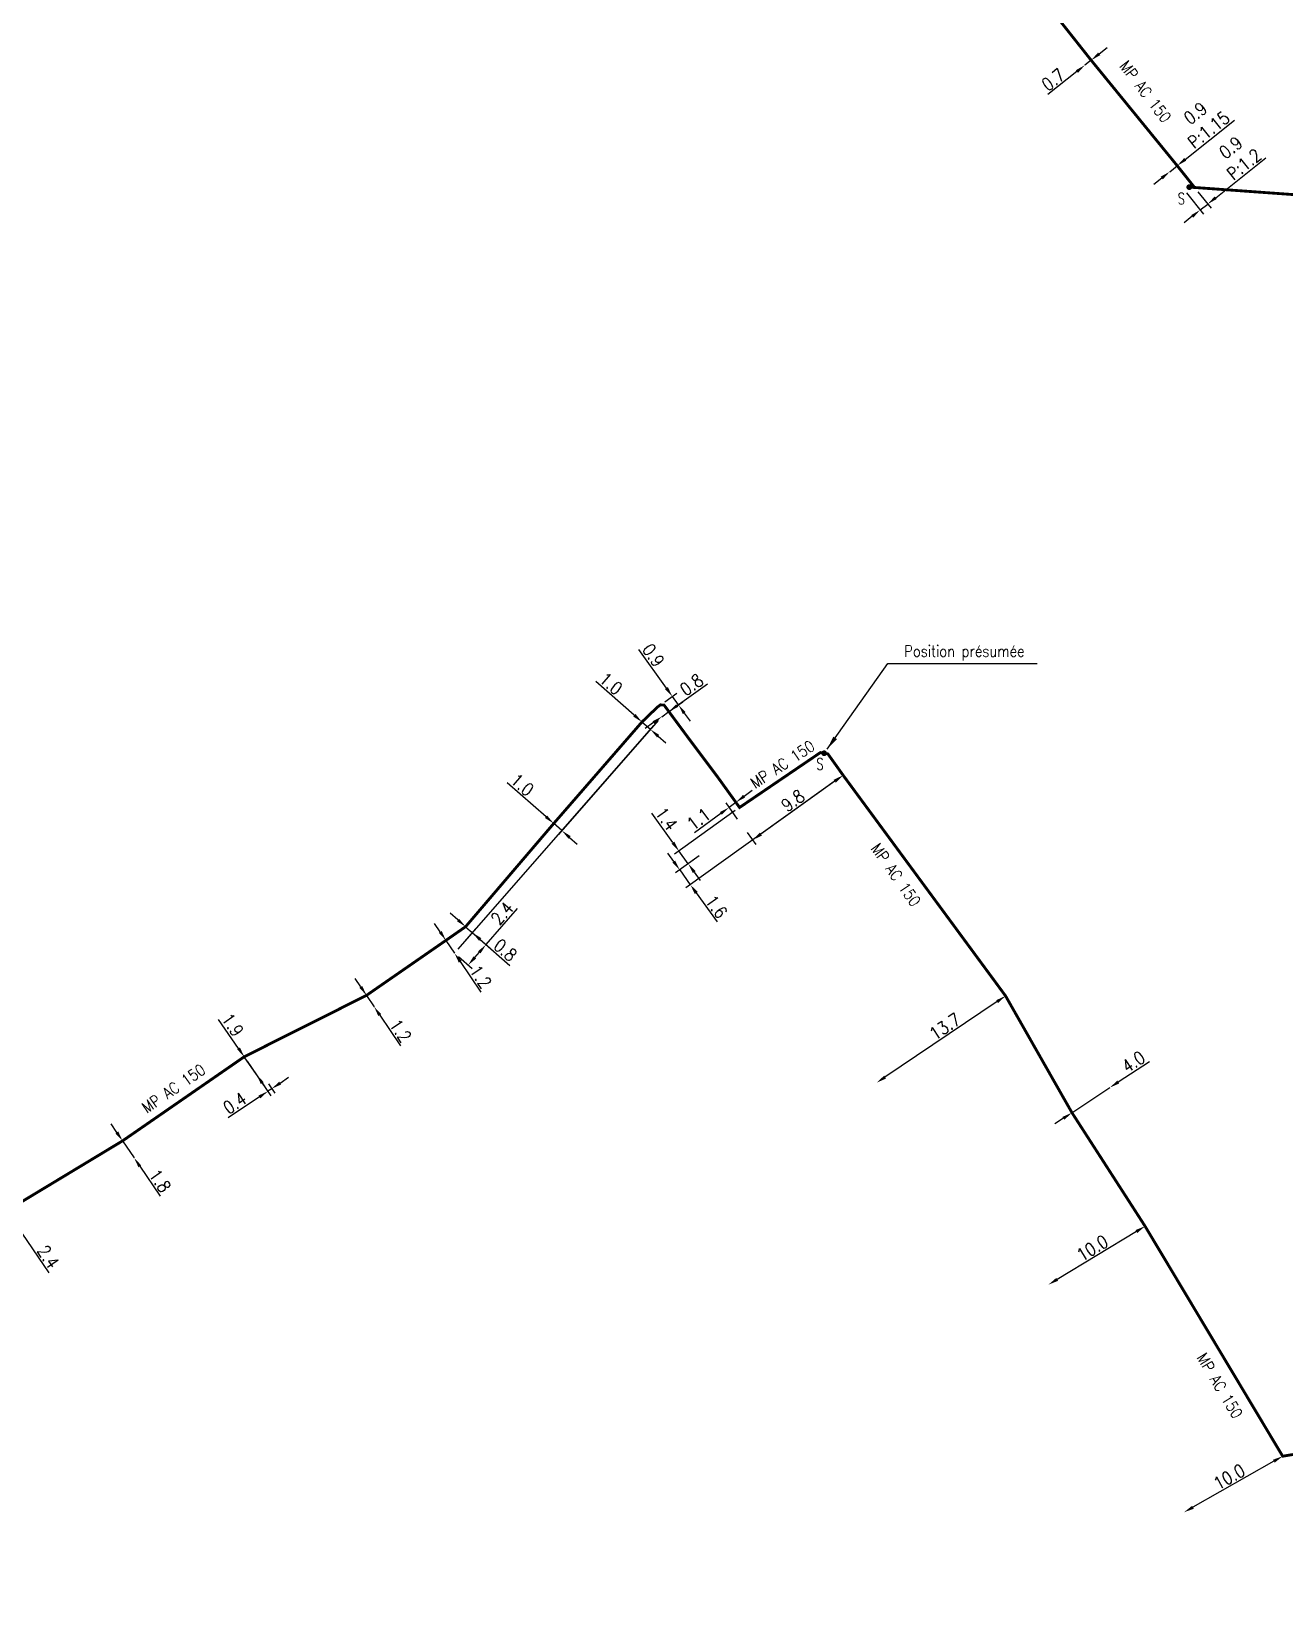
# Model space of a CAD drawing. Header units: millimetres. Extents: x 184000 to 185000, y 128000 to 129000.
# Drawn here: x 184242.6 to 184353, y 128620.6 to 128758.9 of the extents above; entities that cross this region are included whole.
import ezdxf
from ezdxf.enums import TextEntityAlignment as Align

# ---------------------------------------------------------------- set-up
doc = ezdxf.new("R2010")
doc.units = ezdxf.units.MM
doc.header["$PDMODE"] = 34
doc.layers.get('0').update_dxf_attribs({"linetype": 'CONTINUOUS'})
doc.layers.get('DEFPOINTS').update_dxf_attribs({"linetype": 'CONTINUOUS'})
doc.layers.add('G_120', color=4, linetype='CONTINUOUS')
doc.layers.add('G_300', color=7, linetype='CONTINUOUS')
doc.styles.add('G_ROMANS', font='ROMANS.SHX', dxfattribs={"width": 0.75})
doc.styles.get("Standard").update_dxf_attribs({"font": 'romans.shx', "width": 0.85})
doc.linetypes.add('G_typB_AP', pattern='A,5,-0.3,["o",Standard,S=1.5,R=0,X=0,Y=-0.5],-1.65', length=6.95)
doc.dimstyles.get("Standard").update_dxf_attribs({"dimtxt": 1.5, "dimasz": 1.2, "dimexe": 0.625, "dimexo": 0.625, "dimgap": 0.25, "dimtad": 1, "dimdec": 1, "dimzin": 0, "dimdsep": 46, "dimtxsty": 'Standard', "dimcen": -0.5, "dimadec": 0, "dimazin": 0, "dimtfac": 1, "dimtdec": 1, "dimtmove": 0, "dimatfit": 3, "dimfxl": 0, "dimtolj": 1, "dimtzin": 0, "dimarcsym": 0})

# ---------------------------------------------------------------- blocks, each defined once
blk = doc.blocks.new('*D440')
at = {"layer": 'DEFPOINTS', "color": 0, "linetype": 'Continuous', "transparency": 16777216}
for p in [(184352.84, 128633.42), (184344.15, 128628.48), (184344.15, 128628.48)]:
    blk.add_point(p, dxfattribs=at)
at = {"layer": 'G_120', "color": 0, "linetype": 'Continuous', "lineweight": -2, "transparency": 16777216}
blk.add_line((184352.06, 128632.98), (184344.93, 128628.92), dxfattribs=at)
at = {"layer": 'G_120', "color": 0, "linetype": 'Continuous', "transparency": 16777216}
for points in [[(184351.99, 128633.11), (184352.14, 128632.85), (184352.84, 128633.42)], [(184344.86, 128629.05), (184345.01, 128628.79), (184344.15, 128628.48)]]:
    blk.add_solid(points, dxfattribs=at)
at = {"layer": 'G_120', "color": 0, "linetype": 'Continuous', "transparency": 16777216, "insert": (184348.13, 128631.6), "char_height": 1.125, "attachment_point": 5, "rotation": 29.623}
blk.add_mtext('\\A1;10.0', dxfattribs=at)
blk = doc.blocks.new('G_300_11')
at = {"color": 0, "linetype": 'Continuous', "const_width": 0.248, "flags": 128}
blk.add_lwpolyline([(-0.13, 0, 1), (0.13, 0, 1)], format="xyb", close=True, dxfattribs=at)
at = {"linetype": 'Continuous', "style": 'G_ROMANS', "width": 0.75}
blk.add_attdef('S', text='', height=1, dxfattribs=at).set_placement((0, 1.35), align=Align.MIDDLE_CENTER)
at = {"color": 0, "linetype": 'Continuous', "width": 0.75, "flags": 3}
for tag, p in [('DEF_LEG', (0, -5)), ('DEF_COUP', (0, -7.5)), ('DEF_TYPE', (0, -10))]:
    blk.add_attdef(tag, text='', height=1.2, dxfattribs=at).set_placement(p, align=Align.MIDDLE)
blk = doc.blocks.new('*D45')
at = {"layer": 'DEFPOINTS', "color": 0, "linetype": 'Continuous', "transparency": 16777216}
for p in [(184342.89, 128746.58), (184342.89, 128746.58), (184343.55, 128747.11)]:
    blk.add_point(p, dxfattribs=at)
at = {"layer": 'G_120', "color": 0, "linetype": 'Continuous', "lineweight": -2, "transparency": 16777216}
for p, q in [((184344.26, 128747.67), (184348.6, 128751.13)), ((184342.19, 128746.02), (184341.48, 128745.46)), ((184342.89, 128746.58), (184343.55, 128747.11))]:
    blk.add_line(p, q, dxfattribs=at)
at = {"layer": 'G_120', "color": 0, "linetype": 'Continuous', "transparency": 16777216}
for points in [[(184344.17, 128747.79), (184344.35, 128747.55), (184343.55, 128747.11)], [(184342.09, 128746.14), (184342.28, 128745.9), (184342.89, 128746.58)]]:
    blk.add_solid(points, dxfattribs=at)
at = {"layer": 'G_120', "color": 0, "linetype": 'Continuous', "transparency": 16777216, "insert": (184345.73, 128751), "char_height": 1.125, "attachment_point": 5, "rotation": 38.53}
blk.add_mtext('\\A1;0.9\\PP:1.15', dxfattribs=at)
blk = doc.blocks.new('*D46')
at = {"layer": 'DEFPOINTS', "color": 0, "linetype": 'Continuous', "transparency": 16777216}
for p in [(184335.42, 128755.97), (184335.42, 128755.97), (184335.97, 128756.4)]:
    blk.add_point(p, dxfattribs=at)
at = {"layer": 'G_120', "color": 0, "linetype": 'Continuous', "lineweight": -2, "transparency": 16777216}
for p, q in [((184336.67, 128756.96), (184337.38, 128757.53)), ((184335.97, 128756.4), (184335.42, 128755.97)), ((184334.72, 128755.41), (184332.15, 128753.37))]:
    blk.add_line(p, q, dxfattribs=at)
at = {"layer": 'G_120', "color": 0, "linetype": 'Continuous', "transparency": 16777216}
for points in [[(184336.58, 128757.08), (184336.77, 128756.85), (184335.97, 128756.4)], [(184334.62, 128755.52), (184334.81, 128755.29), (184335.42, 128755.97)]]:
    blk.add_solid(points, dxfattribs=at)
at = {"layer": 'G_120', "color": 0, "linetype": 'Continuous', "transparency": 16777216, "insert": (184332.62, 128754.69), "char_height": 1.125, "attachment_point": 5, "rotation": 38.53}
blk.add_mtext('\\A1;0.7', dxfattribs=at)
blk = doc.blocks.new('*D47')
at = {"layer": 'DEFPOINTS', "color": 0, "linetype": 'Continuous', "transparency": 16777216}
for p in [(184344.08, 128745.08), (184345.08, 128745.19), (184345.57, 128743.21)]:
    blk.add_point(p, dxfattribs=at)
at = {"layer": 'G_120', "color": 0, "linetype": 'Continuous', "lineweight": -2, "transparency": 16777216}
for p, q in [((184346.94, 128744.29), (184351.36, 128747.81)), ((184344.37, 128744.72), (184345.86, 128742.84)), ((184345.37, 128744.82), (184346.53, 128743.37)), ((184345.57, 128743.21), (184346.24, 128743.73)), ((184344.87, 128742.65), (184344.16, 128742.08))]:
    blk.add_line(p, q, dxfattribs=at)
at = {"layer": 'G_120', "color": 0, "linetype": 'Continuous', "transparency": 16777216}
for points in [[(184346.85, 128744.41), (184347.04, 128744.18), (184346.24, 128743.73)], [(184344.78, 128742.76), (184344.96, 128742.53), (184345.57, 128743.21)]]:
    blk.add_solid(points, dxfattribs=at)
at = {"layer": 'G_120', "color": 0, "linetype": 'Continuous', "transparency": 16777216, "insert": (184348.85, 128747.97), "char_height": 1.125, "attachment_point": 5, "rotation": 38.4999}
blk.add_mtext('\\A1;0.9\\PP:1.2', dxfattribs=at)
blk = doc.blocks.new('*D50')
at = {"layer": 'DEFPOINTS', "color": 0, "linetype": 'Continuous', "transparency": 16777216}
for p in [(184298.78, 128699.03), (184298.15, 128698.57), (184298.15, 128698.57)]:
    blk.add_point(p, dxfattribs=at)
at = {"layer": 'G_120', "color": 0, "linetype": 'Continuous', "lineweight": -2, "transparency": 16777216}
for p, q in [((184299.51, 128699.55), (184302.18, 128701.46)), ((184298.15, 128698.57), (184298.78, 128699.03)), ((184297.41, 128698.05), (184296.68, 128697.53))]:
    blk.add_line(p, q, dxfattribs=at)
at = {"layer": 'G_120', "color": 0, "linetype": 'Continuous', "transparency": 16777216}
for points in [[(184299.42, 128699.67), (184299.6, 128699.43), (184298.78, 128699.03)], [(184297.33, 128698.17), (184297.5, 128697.93), (184298.15, 128698.57)]]:
    blk.add_solid(points, dxfattribs=at)
at = {"layer": 'G_120', "color": 0, "linetype": 'Continuous', "transparency": 16777216, "insert": (184300.77, 128701.38), "char_height": 1.125, "attachment_point": 5, "rotation": 35.6045}
blk.add_mtext('\\A1;0.8', dxfattribs=at)
blk = doc.blocks.new('*D51')
at = {"layer": 'DEFPOINTS', "color": 0, "linetype": 'Continuous', "transparency": 16777216}
for p in [(184328.43, 128673.97), (184317.07, 128666.32), (184317.07, 128666.32)]:
    blk.add_point(p, dxfattribs=at)
at = {"layer": 'G_120', "color": 0, "linetype": 'Continuous', "lineweight": -2, "transparency": 16777216}
blk.add_line((184327.68, 128673.47), (184317.81, 128666.82), dxfattribs=at)
at = {"layer": 'G_120', "color": 0, "linetype": 'Continuous', "transparency": 16777216}
for points in [[(184327.6, 128673.59), (184327.77, 128673.34), (184328.43, 128673.97)], [(184317.73, 128666.94), (184317.9, 128666.69), (184317.07, 128666.32)]]:
    blk.add_solid(points, dxfattribs=at)
at = {"layer": 'G_120', "color": 0, "linetype": 'Continuous', "transparency": 16777216, "insert": (184323.09, 128671.27), "char_height": 1.125, "attachment_point": 5, "rotation": 33.9569}
blk.add_mtext('\\A1;13.7', dxfattribs=at)
blk = doc.blocks.new('*D52')
at = {"layer": 'DEFPOINTS', "color": 0, "linetype": 'Continuous', "transparency": 16777216}
for p in [(184304.08, 128690.58), (184305, 128690.57), (184305.1, 128689.15)]:
    blk.add_point(p, dxfattribs=at)
at = {"layer": 'G_120', "color": 0, "linetype": 'Continuous', "lineweight": -2, "transparency": 16777216}
for p, q in [((184305.4, 128691.56), (184306.12, 128692.09)), ((184304.83, 128689.53), (184303.81, 128690.97)), ((184304.67, 128691.02), (184304.08, 128690.58)), ((184304.73, 128690.95), (184304.4, 128691.4)), ((184303.35, 128690.05), (184301.04, 128688.35))]:
    blk.add_line(p, q, dxfattribs=at)
at = {"layer": 'G_120', "color": 0, "linetype": 'Continuous', "transparency": 16777216}
for points in [[(184305.31, 128691.68), (184305.49, 128691.44), (184304.67, 128691.02)], [(184303.27, 128690.17), (184303.44, 128689.93), (184304.08, 128690.58)]]:
    blk.add_solid(points, dxfattribs=at)
at = {"layer": 'G_120', "color": 0, "linetype": 'Continuous', "transparency": 16777216, "insert": (184301.39, 128689.54), "char_height": 1.125, "attachment_point": 5, "rotation": 36.3755}
blk.add_mtext('\\A1;1.1', dxfattribs=at)
blk = doc.blocks.new('*D53')
at = {"layer": 'DEFPOINTS', "color": 0, "linetype": 'Continuous', "transparency": 16777216}
for p in [(184298.03, 128699.61), (184299.61, 128699.62), (184298.15, 128698.57)]:
    blk.add_point(p, dxfattribs=at)
at = {"layer": 'G_120', "color": 0, "linetype": 'Continuous', "lineweight": -2, "transparency": 16777216}
for p, q in [((184298.55, 128701.09), (184296.12, 128704.49)), ((184298.41, 128699.88), (184299.46, 128700.63)), ((184298.53, 128698.85), (184299.99, 128699.89)), ((184299.61, 128699.62), (184299.08, 128700.36)), ((184300.13, 128698.89), (184300.66, 128698.16))]:
    blk.add_line(p, q, dxfattribs=at)
at = {"layer": 'G_120', "color": 0, "linetype": 'Continuous', "transparency": 16777216}
for points in [[(184298.68, 128701.18), (184298.43, 128701), (184299.08, 128700.36)], [(184300.25, 128698.98), (184300.01, 128698.8), (184299.61, 128699.62)]]:
    blk.add_solid(points, dxfattribs=at)
at = {"layer": 'G_120', "color": 0, "linetype": 'Continuous', "transparency": 16777216, "insert": (184297.41, 128703.98), "char_height": 1.125, "attachment_point": 5, "rotation": 305.6228}
blk.add_mtext('\\A1;0.9', dxfattribs=at)
blk = doc.blocks.new('*D57')
at = {"layer": 'DEFPOINTS', "color": 0, "linetype": 'Continuous', "transparency": 16777216}
for p in [(184250.65, 128661.2), (184251.66, 128659.71), (184251.66, 128659.71)]:
    blk.add_point(p, dxfattribs=at)
at = {"layer": 'G_120', "color": 0, "linetype": 'Continuous', "lineweight": -2, "transparency": 16777216}
for p, q in [((184250.15, 128661.94), (184249.64, 128662.69)), ((184250.65, 128661.2), (184251.66, 128659.71)), ((184252.17, 128658.97), (184253.96, 128656.33))]:
    blk.add_line(p, q, dxfattribs=at)
at = {"layer": 'G_120', "color": 0, "linetype": 'Continuous', "transparency": 16777216}
for points in [[(184250.27, 128662.03), (184250.02, 128661.86), (184250.65, 128661.2)], [(184252.29, 128659.05), (184252.05, 128658.88), (184251.66, 128659.71)]]:
    blk.add_solid(points, dxfattribs=at)
at = {"layer": 'G_120', "color": 0, "linetype": 'Continuous', "transparency": 16777216, "insert": (184253.95, 128657.68), "char_height": 1.125, "attachment_point": 5, "rotation": 304.2176}
blk.add_mtext('\\A1;1.8', dxfattribs=at)
blk = doc.blocks.new('*D58')
at = {"layer": 'DEFPOINTS', "color": 0, "linetype": 'Continuous', "transparency": 16777216}
for p in [(184261.37, 128668.61), (184263.23, 128666.6), (184263.79, 128665.79)]:
    blk.add_point(p, dxfattribs=at)
at = {"layer": 'G_120', "color": 0, "linetype": 'Continuous', "lineweight": -2, "transparency": 16777216}
for p, q in [((184261.64, 128668.22), (184263.72, 128665.18)), ((184263.79, 128665.79), (184263.45, 128665.57)), ((184263.5, 128666.21), (184264.05, 128665.41)), ((184264.53, 128666.29), (184265.28, 128666.8)), ((184262.71, 128665.07), (184259.95, 128663.22))]:
    blk.add_line(p, q, dxfattribs=at)
at = {"layer": 'G_120', "color": 0, "linetype": 'Continuous', "transparency": 16777216}
for points in [[(184264.45, 128666.42), (184264.62, 128666.17), (184263.79, 128665.79)], [(184262.62, 128665.19), (184262.79, 128664.94), (184263.45, 128665.57)]]:
    blk.add_solid(points, dxfattribs=at)
at = {"layer": 'G_120', "color": 0, "linetype": 'Continuous', "transparency": 16777216, "insert": (184260.53, 128664.52), "char_height": 1.125, "attachment_point": 5, "rotation": 33.8513}
blk.add_mtext('\\A1;0.4', dxfattribs=at)
blk = doc.blocks.new('*D59')
at = {"layer": 'DEFPOINTS', "color": 0, "linetype": 'Continuous', "transparency": 16777216}
for p in [(184261.37, 128668.61), (184262.45, 128667.04), (184262.45, 128667.04)]:
    blk.add_point(p, dxfattribs=at)
at = {"layer": 'G_120', "color": 0, "linetype": 'Continuous', "lineweight": -2, "transparency": 16777216}
for p, q in [((184260.86, 128669.35), (184259.11, 128671.9)), ((184262.45, 128667.04), (184261.37, 128668.61)), ((184262.96, 128666.3), (184263.46, 128665.56))]:
    blk.add_line(p, q, dxfattribs=at)
at = {"layer": 'G_120', "color": 0, "linetype": 'Continuous', "transparency": 16777216}
for points in [[(184260.99, 128669.43), (184260.74, 128669.26), (184261.37, 128668.61)], [(184263.08, 128666.38), (184262.83, 128666.21), (184262.45, 128667.04)]]:
    blk.add_solid(points, dxfattribs=at)
at = {"layer": 'G_120', "color": 0, "linetype": 'Continuous', "transparency": 16777216, "insert": (184260.35, 128671.42), "char_height": 1.125, "attachment_point": 5, "rotation": 304.4278}
blk.add_mtext('\\A1;1.9', dxfattribs=at)
blk = doc.blocks.new('*D60')
at = {"layer": 'DEFPOINTS', "color": 0, "linetype": 'Continuous', "transparency": 16777216}
for p in [(184272.14, 128674.02), (184272.81, 128673.02), (184272.81, 128673.02)]:
    blk.add_point(p, dxfattribs=at)
at = {"layer": 'G_120', "color": 0, "linetype": 'Continuous', "lineweight": -2, "transparency": 16777216}
for p, q in [((184271.64, 128674.77), (184271.13, 128675.51)), ((184272.14, 128674.02), (184272.81, 128673.02)), ((184273.31, 128672.27), (184275.13, 128669.56))]:
    blk.add_line(p, q, dxfattribs=at)
at = {"layer": 'G_120', "color": 0, "linetype": 'Continuous', "transparency": 16777216}
for points in [[(184271.76, 128674.85), (184271.51, 128674.68), (184272.14, 128674.02)], [(184273.43, 128672.36), (184273.18, 128672.19), (184272.81, 128673.02)]]:
    blk.add_solid(points, dxfattribs=at)
at = {"layer": 'G_120', "color": 0, "linetype": 'Continuous', "transparency": 16777216, "insert": (184275.13, 128670.91), "char_height": 1.125, "attachment_point": 5, "rotation": 303.8513}
blk.add_mtext('\\A1;1.2', dxfattribs=at)
blk = doc.blocks.new('*D61')
at = {"layer": 'DEFPOINTS', "color": 0, "linetype": 'Continuous', "transparency": 16777216}
for p in [(184279.13, 128678.86), (184279.89, 128677.73), (184279.89, 128677.73)]:
    blk.add_point(p, dxfattribs=at)
at = {"layer": 'G_120', "color": 0, "linetype": 'Continuous', "lineweight": -2, "transparency": 16777216}
for p, q in [((184278.63, 128679.61), (184278.13, 128680.36)), ((184279.13, 128678.86), (184279.89, 128677.73)), ((184280.39, 128676.99), (184282.2, 128674.31))]:
    blk.add_line(p, q, dxfattribs=at)
at = {"layer": 'G_120', "color": 0, "linetype": 'Continuous', "transparency": 16777216}
for points in [[(184278.76, 128679.69), (184278.51, 128679.53), (184279.13, 128678.86)], [(184280.52, 128677.07), (184280.27, 128676.9), (184279.89, 128677.73)]]:
    blk.add_solid(points, dxfattribs=at)
at = {"layer": 'G_120', "color": 0, "linetype": 'Continuous', "transparency": 16777216, "insert": (184282.19, 128675.66), "char_height": 1.125, "attachment_point": 5, "rotation": 303.9118}
blk.add_mtext('\\A1;1.2', dxfattribs=at)
blk = doc.blocks.new('*D62')
at = {"layer": 'DEFPOINTS', "color": 0, "linetype": 'Continuous', "transparency": 16777216}
for p in [(184280.87, 128680.07), (184279.89, 128677.74), (184281.09, 128676.69)]:
    blk.add_point(p, dxfattribs=at)
at = {"layer": 'G_120', "color": 0, "linetype": 'Continuous', "lineweight": -2, "transparency": 16777216}
for p, q in [((184282.67, 128678.49), (184285.45, 128681.67)), ((184281.22, 128679.76), (184283.02, 128678.18)), ((184280.24, 128677.43), (184281.44, 128676.38)), ((184281.68, 128677.36), (184282.08, 128677.81))]:
    blk.add_line(p, q, dxfattribs=at)
at = {"layer": 'G_120', "color": 0, "linetype": 'Continuous', "transparency": 16777216}
for points in [[(184281.97, 128677.91), (184282.19, 128677.72), (184282.67, 128678.49)], [(184281.57, 128677.46), (184281.8, 128677.26), (184281.09, 128676.69)]]:
    blk.add_solid(points, dxfattribs=at)
at = {"layer": 'G_120', "color": 0, "linetype": 'Continuous', "transparency": 16777216, "insert": (184284.09, 128681.25), "char_height": 1.125, "attachment_point": 5, "rotation": 48.7831}
blk.add_mtext('\\A1;2.4', dxfattribs=at)
blk = doc.blocks.new('*D63')
at = {"layer": 'DEFPOINTS', "color": 0, "linetype": 'Continuous', "transparency": 16777216}
for p in [(184280.87, 128680.07), (184281.47, 128679.54), (184279.89, 128677.74)]:
    blk.add_point(p, dxfattribs=at)
at = {"layer": 'G_120', "color": 0, "linetype": 'Continuous', "lineweight": -2, "transparency": 16777216}
for p, q in [((184280.19, 128680.66), (184279.52, 128681.25)), ((184280.2, 128678.09), (184281.78, 128679.89)), ((184280.87, 128680.07), (184281.47, 128679.54)), ((184282.15, 128678.95), (184284.77, 128676.65))]:
    blk.add_line(p, q, dxfattribs=at)
at = {"layer": 'G_120', "color": 0, "linetype": 'Continuous', "transparency": 16777216}
for points in [[(184280.29, 128680.77), (184280.1, 128680.55), (184280.87, 128680.07)], [(184282.25, 128679.06), (184282.05, 128678.83), (184281.47, 128679.54)]]:
    blk.add_solid(points, dxfattribs=at)
at = {"layer": 'G_120', "color": 0, "linetype": 'Continuous', "transparency": 16777216, "insert": (184284.37, 128678), "char_height": 1.125, "attachment_point": 5, "rotation": 318.7831}
blk.add_mtext('\\A1;0.8', dxfattribs=at)
blk = doc.blocks.new('*D64')
at = {"layer": 'DEFPOINTS', "color": 0, "linetype": 'Continuous', "transparency": 16777216}
for p in [(184298.15, 128698.57), (184288.63, 128689.16), (184289.35, 128688.53)]:
    blk.add_point(p, dxfattribs=at)
at = {"layer": 'G_120', "color": 0, "linetype": 'Continuous', "lineweight": -2, "transparency": 16777216}
for p, q in [((184297.84, 128698.22), (184289.04, 128688.18)), ((184287.96, 128689.75), (184284.53, 128692.75)), ((184289.35, 128688.53), (184288.63, 128689.16)), ((184290.02, 128687.94), (184290.7, 128687.34))]:
    blk.add_line(p, q, dxfattribs=at)
at = {"layer": 'G_120', "color": 0, "linetype": 'Continuous', "transparency": 16777216}
for points in [[(184288.05, 128689.86), (184287.86, 128689.64), (184288.63, 128689.16)], [(184290.12, 128688.05), (184289.93, 128687.82), (184289.35, 128688.53)]]:
    blk.add_solid(points, dxfattribs=at)
at = {"layer": 'G_120', "color": 0, "linetype": 'Continuous', "transparency": 16777216, "insert": (184285.86, 128692.58), "char_height": 1.125, "attachment_point": 5, "rotation": 318.7831}
blk.add_mtext('\\A1;1.0', dxfattribs=at)
blk = doc.blocks.new('*D65')
at = {"layer": 'DEFPOINTS', "color": 0, "linetype": 'Continuous', "transparency": 16777216}
for p in [(184296.4, 128698.1), (184297.16, 128697.44), (184279.89, 128677.74)]:
    blk.add_point(p, dxfattribs=at)
at = {"layer": 'G_120', "color": 0, "linetype": 'Continuous', "lineweight": -2, "transparency": 16777216}
for p, q in [((184295.73, 128698.7), (184292.33, 128701.67)), ((184280.2, 128678.09), (184297.46, 128697.8)), ((184297.16, 128697.44), (184296.4, 128698.1)), ((184297.83, 128696.85), (184298.51, 128696.26))]:
    blk.add_line(p, q, dxfattribs=at)
at = {"layer": 'G_120', "color": 0, "linetype": 'Continuous', "transparency": 16777216}
for points in [[(184295.83, 128698.81), (184295.63, 128698.58), (184296.4, 128698.1)], [(184297.93, 128696.96), (184297.73, 128696.74), (184297.16, 128697.44)]]:
    blk.add_solid(points, dxfattribs=at)
at = {"layer": 'G_120', "color": 0, "linetype": 'Continuous', "transparency": 16777216, "insert": (184293.67, 128701.49), "char_height": 1.125, "attachment_point": 5, "rotation": 318.7831}
blk.add_mtext('\\A1;1.0', dxfattribs=at)
blk = doc.blocks.new('*D66')
at = {"layer": 'DEFPOINTS', "color": 0, "linetype": 'Continuous', "transparency": 16777216}
for p in [(184337.61, 128665.89), (184337.61, 128665.89), (184334.28, 128663.68)]:
    blk.add_point(p, dxfattribs=at)
at = {"layer": 'G_120', "color": 0, "linetype": 'Continuous', "lineweight": -2, "transparency": 16777216}
for p, q in [((184338.36, 128666.39), (184341.1, 128668.19)), ((184334.28, 128663.68), (184337.61, 128665.89)), ((184333.53, 128663.19), (184332.78, 128662.69))]:
    blk.add_line(p, q, dxfattribs=at)
at = {"layer": 'G_120', "color": 0, "linetype": 'Continuous', "transparency": 16777216}
for points in [[(184338.28, 128666.51), (184338.45, 128666.26), (184337.61, 128665.89)], [(184333.44, 128663.31), (184333.61, 128663.06), (184334.28, 128663.68)]]:
    blk.add_solid(points, dxfattribs=at)
at = {"layer": 'G_120', "color": 0, "linetype": 'Continuous', "transparency": 16777216, "insert": (184339.69, 128668.16), "char_height": 1.125, "attachment_point": 5, "rotation": 33.4788}
blk.add_mtext('\\A1;4.0', dxfattribs=at)
blk = doc.blocks.new('*D67')
at = {"layer": 'DEFPOINTS', "color": 0, "linetype": 'Continuous', "transparency": 16777216}
for p in [(184340.72, 128653.68), (184332.21, 128648.53), (184332.21, 128648.53)]:
    blk.add_point(p, dxfattribs=at)
at = {"layer": 'G_120', "color": 0, "linetype": 'Continuous', "lineweight": -2, "transparency": 16777216}
blk.add_line((184339.95, 128653.21), (184332.98, 128649), dxfattribs=at)
at = {"layer": 'G_120', "color": 0, "linetype": 'Continuous', "transparency": 16777216}
for points in [[(184339.88, 128653.34), (184340.03, 128653.08), (184340.72, 128653.68)], [(184332.9, 128649.13), (184333.06, 128648.87), (184332.21, 128648.53)]]:
    blk.add_solid(points, dxfattribs=at)
at = {"layer": 'G_120', "color": 0, "linetype": 'Continuous', "transparency": 16777216, "insert": (184336.08, 128651.75), "char_height": 1.125, "attachment_point": 5, "rotation": 31.1464}
blk.add_mtext('\\A1;10.0', dxfattribs=at)
blk = doc.blocks.new('*D73')
at = {"layer": 'DEFPOINTS', "color": 0, "linetype": 'Continuous', "transparency": 16777216}
for p in [(184240.45, 128655.04), (184241.79, 128653.06), (184241.79, 128653.06)]:
    blk.add_point(p, dxfattribs=at)
at = {"layer": 'G_120', "color": 0, "linetype": 'Continuous', "lineweight": -2, "transparency": 16777216}
for p, q in [((184240.95, 128654.3), (184241.29, 128653.8)), ((184241.79, 128653.06), (184244.16, 128649.56))]:
    blk.add_line(p, q, dxfattribs=at)
at = {"layer": 'G_120', "color": 0, "linetype": 'Continuous', "transparency": 16777216}
for points in [[(184241.08, 128654.38), (184240.83, 128654.21), (184240.45, 128655.04)], [(184241.41, 128653.89), (184241.16, 128653.72), (184241.79, 128653.06)]]:
    blk.add_solid(points, dxfattribs=at)
at = {"layer": 'G_120', "color": 0, "linetype": 'Continuous', "transparency": 16777216, "insert": (184244.1, 128650.98), "char_height": 1.125, "attachment_point": 5, "rotation": 304.0356}
blk.add_mtext('\\A1;2.4', dxfattribs=at)
blk = doc.blocks.new('*D74')
at = {"layer": 'DEFPOINTS', "color": 0, "linetype": 'Continuous', "transparency": 16777216}
for p in [(184305, 128690.57), (184301.82, 128686.57), (184300.47, 128685.61)]:
    blk.add_point(p, dxfattribs=at)
at = {"layer": 'G_120', "color": 0, "linetype": 'Continuous', "lineweight": -2, "transparency": 16777216}
for p, q in [((184299.13, 128687.48), (184297.28, 128690.07)), ((184304.62, 128690.3), (184299.28, 128686.47)), ((184300.47, 128685.61), (184299.66, 128686.74)), ((184301.44, 128686.3), (184300.09, 128685.33)), ((184301, 128684.87), (184301.52, 128684.14))]:
    blk.add_line(p, q, dxfattribs=at)
at = {"layer": 'G_120', "color": 0, "linetype": 'Continuous', "transparency": 16777216}
for points in [[(184299.26, 128687.56), (184299.01, 128687.39), (184299.66, 128686.74)], [(184301.12, 128684.96), (184300.88, 128684.79), (184300.47, 128685.61)]]:
    blk.add_solid(points, dxfattribs=at)
at = {"layer": 'G_120', "color": 0, "linetype": 'Continuous', "transparency": 16777216, "insert": (184298.55, 128689.57), "char_height": 1.125, "attachment_point": 5, "rotation": 305.6111}
blk.add_mtext('\\A1;1.4', dxfattribs=at)
blk = doc.blocks.new('*D75')
at = {"layer": 'DEFPOINTS', "color": 0, "linetype": 'Continuous', "transparency": 16777216}
for p in [(184314.12, 128693.41), (184301.82, 128686.57), (184299.73, 128685.07)]:
    blk.add_point(p, dxfattribs=at)
at = {"layer": 'G_120', "color": 0, "linetype": 'Continuous', "lineweight": -2, "transparency": 16777216}
for p, q in [((184313.73, 128693.14), (184300.28, 128683.5)), ((184299.21, 128685.81), (184298.68, 128686.54)), ((184301.44, 128686.3), (184299.35, 128684.8)), ((184299.73, 128685.07), (184300.66, 128683.77)), ((184301.19, 128683.04), (184303.02, 128680.49))]:
    blk.add_line(p, q, dxfattribs=at)
at = {"layer": 'G_120', "color": 0, "linetype": 'Continuous', "transparency": 16777216}
for points in [[(184299.33, 128685.89), (184299.08, 128685.72), (184299.73, 128685.07)], [(184301.31, 128683.13), (184301.06, 128682.95), (184300.66, 128683.77)]]:
    blk.add_solid(points, dxfattribs=at)
at = {"layer": 'G_120', "color": 0, "linetype": 'Continuous', "transparency": 16777216, "insert": (184302.97, 128681.83), "char_height": 1.125, "attachment_point": 5, "rotation": 305.6111}
blk.add_mtext('\\A1;1.6', dxfattribs=at)
blk = doc.blocks.new('*D76')
at = {"layer": 'DEFPOINTS', "color": 0, "linetype": 'Continuous', "transparency": 16777216}
for p in [(184314.12, 128693.41), (184305.39, 128688.77), (184306.15, 128687.7)]:
    blk.add_point(p, dxfattribs=at)
at = {"layer": 'G_120', "color": 0, "linetype": 'Continuous', "lineweight": -2, "transparency": 16777216}
for p, q in [((184313.38, 128692.88), (184306.88, 128688.23)), ((184305.66, 128688.38), (184306.42, 128687.32))]:
    blk.add_line(p, q, dxfattribs=at)
at = {"layer": 'G_120', "color": 0, "linetype": 'Continuous', "transparency": 16777216}
for points in [[(184313.3, 128693.01), (184313.47, 128692.76), (184314.12, 128693.41)], [(184306.79, 128688.35), (184306.97, 128688.1), (184306.15, 128687.7)]]:
    blk.add_solid(points, dxfattribs=at)
at = {"layer": 'G_120', "color": 0, "linetype": 'Continuous', "transparency": 16777216, "insert": (184309.7, 128691.17), "char_height": 1.125, "attachment_point": 5, "rotation": 35.6111}
blk.add_mtext('\\A1;9.8', dxfattribs=at)

msp = doc.modelspace()

# ---------------------------------------------------------------- linework, layer by layer
at = {"layer": 'G_120', "linetype": 'G_typB_AP', "const_width": 0.25}
for points in [[(184484.34, 128564.74), (184476.65, 128577.14), (184473.25, 128579.42), (184464.98, 128592.79), (184456.48, 128607.16), (184451.1, 128616.37), (184443.39, 128635.96), (184433.78, 128648.12), (184429.04, 128654.1), (184390.4, 128702.8), (184384.96, 128709.49), (184360.44, 128739.87), (184357.97, 128743.15), (184357.97, 128743.15), (184357.4, 128743.83), (184356.75, 128744.35), (184345.08, 128745.19), (184343.55, 128747.11), (184335.97, 128756.4), (184328.55, 128765.78)], [(184345.08, 128745.19), (184344.61, 128745.22)]]:
    msp.add_lwpolyline(points, dxfattribs=at)
at = {"layer": 'G_120', "linetype": 'G_typB_AP', "ltscale": 0.5, "const_width": 0.25}
msp.add_lwpolyline([(184240.45, 128655.04), (184250.65, 128661.2), (184250.65, 128661.2), (184261.37, 128668.61), (184272.14, 128674.02), (184272.14, 128674.02), (184279.13, 128678.86), (184280.87, 128680.07), (184288.63, 128689.16), (184288.63, 128689.16), (184296.4, 128698.1), (184296.4, 128698.1), (184297.77, 128699.42), (184298.03, 128699.61), (184298.35, 128699.59), (184298.77, 128699.02), (184298.77, 128699.02), (184300.58, 128696.57), (184303.1, 128693.21), (184305, 128690.57), (184312.12, 128695.41), (184312.78, 128695.29), (184314.12, 128693.41), (184328.43, 128673.97), (184334.28, 128663.68), (184334.28, 128663.68), (184340.72, 128653.68), (184340.72, 128653.68), (184352.84, 128633.42), (184352.84, 128633.42), (184356.17, 128633.96)], dxfattribs=at)

# ---------------------------------------------------------------- block references
at = {"layer": 'G_300'}
ref = msp.add_blockref('G_300_11', (184344.61, 128745.22), dxfattribs=dict(at, rotation=355.8779984337774))
ref.add_attrib('S', 'S', dxfattribs={"layer": '0', "linetype": 'Continuous', "height": 1, "style": 'G_ROMANS', "width": 0.75}).set_placement((184343.91, 128744.21), align=Align.MIDDLE_CENTER)
at = {"layer": 'G_300', "ltscale": 0.5}
ref = msp.add_blockref('G_300_11', (184312.45, 128695.35), dxfattribs=at)
ref.add_attrib('S', 'S', dxfattribs={"layer": '0', "linetype": 'Continuous', "height": 1, "style": 'G_ROMANS', "width": 0.75}).set_placement((184312.09, 128694.4), align=Align.MIDDLE_CENTER)

# ---------------------------------------------------------------- texts
at = {"layer": 'G_120', "linetype": 'Continuous', "width": 0.85}
for rotation, p in [(307.3782, (184340.75, 128753.64)), (33.5349, (184308.78, 128694.37)), (305.1889, (184318.77, 128684.64)), (34.6684, (184255.14, 128665.81)), (300.8909, (184347.3, 128639.63))]:
    msp.add_text('MP AC 150', height=1, rotation=rotation, dxfattribs=at).set_placement(p, align=Align.MIDDLE)
at = {"layer": 'G_300', "linetype": 'Continuous', "insert": (184319.5, 128704.18), "char_height": 1, "attachment_point": 4}
msp.add_mtext('Position présumée', dxfattribs=at)

# ---------------------------------------------------------------- dimensions: what is measured, and where the dimension line sits
at = {"layer": 'G_120', "linetype": 'Continuous'}
for base, p1, p2, angle, override, picture, middle in [((184335.42, 128755.97), (184335.97, 128756.4), (184335.42, 128755.97), 38.53, {"dimscale": 0.75, "dimlfac": 1, "dimlunit": 2, "dimatfit": 0}, '*D46', (184333.08, 128754.11)), ((184299.61, 128699.62), (184298.03, 128699.61), (184298.15, 128698.57), 125.6228, {"dimscale": 0.75, "dimatfit": 0}, '*D53', (184296.8, 128703.54)), ((184297.16, 128697.44), (184296.4, 128698.1), (184279.89, 128677.73), 138.7831, {"dimscale": 0.75, "dimatfit": 0}, '*D65', (184293.18, 128700.93)), ((184298.15, 128698.57), (184298.78, 128699.03), (184298.15, 128698.57), 35.6045, {"dimscale": 0.75, "dimatfit": 0}, '*D50', (184301.21, 128700.77)), ((184299.73, 128685.07), (184314.12, 128693.41), (184301.82, 128686.57), 305.6111, {"dimscale": 0.75, "dimatfit": 0}, '*D75', (184302.36, 128681.4)), ((184306.15, 128687.7), (184314.12, 128693.41), (184305.39, 128688.77), 35.6111, {"dimscale": 0.75, "dimatfit": 0}, '*D76', (184310.13, 128690.56)), ((184300.47, 128685.61), (184305, 128690.57), (184301.82, 128686.57), 125.6111, {"dimscale": 0.75, "dimatfit": 0}, '*D74', (184297.94, 128689.14)), ((184281.09, 128676.69), (184280.87, 128680.07), (184279.89, 128677.73), 48.7831, {"dimscale": 0.75}, '*D62', (184284.66, 128680.76)), ((184281.47, 128679.54), (184280.87, 128680.07), (184279.89, 128677.73), 138.7831, {"dimscale": 0.75, "dimatfit": 0}, '*D63', (184283.88, 128677.44)), ((184272.81, 128673.02), (184272.14, 128674.02), (184272.81, 128673.02), 123.8513, {"dimscale": 0.75, "dimatfit": 0}, '*D60', (184274.51, 128670.49)), ((184262.45, 128667.04), (184261.37, 128668.61), (184262.45, 128667.04), 124.4278, {"dimscale": 0.75}, '*D59', (184259.73, 128671)), ((184317.07, 128666.32), (184328.43, 128673.97), (184317.07, 128666.32), 33.9569, {"dimscale": 0.75, "dimatfit": 0}, '*D51', (184323.51, 128670.65)), ((184263.79, 128665.79), (184261.37, 128668.61), (184263.23, 128666.6), 213.8513, {"dimscale": 0.75, "dimatfit": 0}, '*D58', (184260.95, 128663.89)), ((184337.61, 128665.89), (184334.28, 128663.68), (184337.61, 128665.89), 213.4788, {"dimscale": 0.75, "dimlfac": 1, "dimlunit": 2, "dimatfit": 0}, '*D66', (184340.11, 128667.54)), ((184251.66, 128659.71), (184250.65, 128661.2), (184251.66, 128659.71), 124.2176, {"dimscale": 0.75}, '*D57', (184253.33, 128657.26)), ((184241.79, 128653.06), (184240.45, 128655.04), (184241.79, 128653.06), 124.0356, {"dimscale": 0.75}, '*D73', (184243.48, 128650.56))]:
    dim = msp.add_linear_dim(base=base, p1=p1, p2=p2, angle=angle, dimstyle='Standard', override=override, dxfattribs=at)
    dim.commit()
    dim.dimension.update_dxf_attribs({"geometry": picture, "text_midpoint": middle, "dimtype": 160})
for base, p1, p2, angle, text, picture, middle in [((184342.89, 128746.58), (184343.55, 128747.11), (184342.89, 128746.58), 38.53, '<>\\PP:1.15', '*D45', (184346.78, 128749.68)), ((184345.57, 128743.21), (184345.08, 128745.19), (184344.08, 128745.08), 38.4999, '<>\\PP:1.2', '*D47', (184349.9, 128746.65)), ((184289.35, 128688.53), (184288.63, 128689.16), (184298.15, 128698.57), 138.7831, '1.0', '*D64', (184285.37, 128692.01)), ((184304.08, 128690.58), (184305, 128690.57), (184305.1, 128689.15), 36.3755, '1.1', '*D52', (184301.84, 128688.93)), ((184279.89, 128677.73), (184279.13, 128678.86), (184279.89, 128677.73), 123.9118, '1.2', '*D61', (184281.57, 128675.24))]:
    dim = msp.add_linear_dim(base=base, p1=p1, p2=p2, angle=angle, text=text, dimstyle='Standard', override={"dimscale": 0.75, "dimatfit": 0}, dxfattribs=at)
    dim.commit()
    dim.dimension.update_dxf_attribs({"geometry": picture, "text_midpoint": middle, "dimtype": 160})
for base, p1, p2, angle, override, picture, middle in [((184332.2083, 128648.5313), (184340.724, 128653.6777), (184332.2083, 128648.5313), 31.1464, {"dimscale": 0.75}, '*D67', (184336.0782, 128651.7463)), ((184344.15, 128628.48), (184352.84, 128633.42), (184344.15, 128628.48), 29.623, {"dimscale": 0.75, "dimatfit": 0}, '*D440', (184348.13, 128631.6))]:
    dim = msp.add_linear_dim(base=base, p1=p1, p2=p2, angle=angle, dimstyle='Standard', override=override, dxfattribs=at)
    dim.commit()
    dim.dimension.update_dxf_attribs({"geometry": picture, "text_midpoint": middle})

# ---------------------------------------------------------------- leaders
at = {"layer": 'G_300', "linetype": 'Continuous', "annotation_type": 0, "has_hookline": 1, "hookline_direction": 0, "text_width": 11.7}
msp.add_leader([(184312.73, 128695.72), (184318.05, 128703.26), (184319.25, 128703.26)], dimstyle='Standard', dxfattribs=at)

doc.saveas('drawing.dxf')
